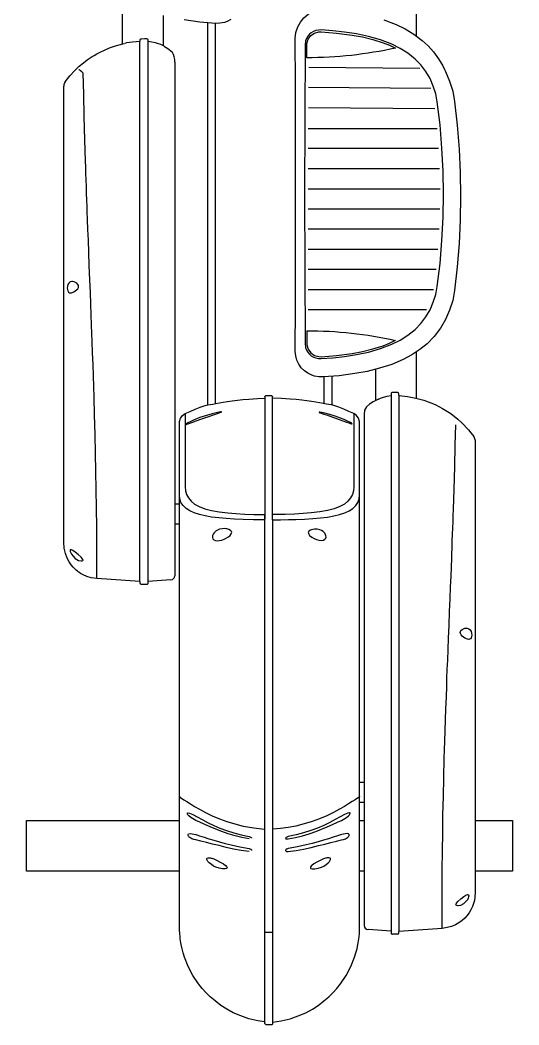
# Model space of a CAD drawing. Header units: millimetres. Extents: x 29224 to 62779, y 35576 to 54938.
# Drawn here: x 56113 to 56731, y 35576 to 36821 of the extents above; entities that cross this region are included whole.
import ezdxf

# ---------------------------------------------------------------- set-up
doc = ezdxf.new("R2010")
doc.units = ezdxf.units.MM
doc.set_wipeout_variables(frame=1)
doc.linetypes.add('IC050MMSOLID', pattern=[0])

# ---------------------------------------------------------------- blocks, each defined once
blk = doc.blocks.new('A$C13C06CBC')
blk.add_wipeout([(1829.5, 197.3), (1829.5, 7.9), (1892.2, 7.9), (1892.2, 197.3), (1965, 197.3), (1985.7, 200), (2008.4, 207.4), (2026.7, 217.4), (2048, 235.5), (2060.9, 252.2), (2069.6, 268.6), (2075.1, 283.4), (2078.3, 298.7), (2078.9, 303.1), (2082, 303.1), (2082, 303.5), (2082.5, 304.6), (2082.7, 310.9), (2081.1, 312.5), (2079.2, 312.2), (2077.2, 325.4), (2071.6, 344.5), (2062.2, 363.4), (2053.1, 376.3), (2040.3, 389.7), (2021.5, 403.7), (1999, 414.1), (1974.8, 419.6), (1937.7, 420.4), (1892.2, 420.4), (1892.2, 426.1), (1959.6, 426.1), (1963, 427.5), (1964.6, 430.8), (1966.6, 459.4), (1968.9, 459.4), (1970.5, 461), (1970.2, 467.4), (1969.3, 468.7), (1966.8, 468.8), (1962.6, 525.7), (1960.6, 534.3), (1954.8, 545.2), (1949.5, 551.4), (1942.1, 557), (1934.3, 560.8), (1928.4, 562.5), (1921.4, 563.4), (1892.2, 563.4), (1892.2, 609.7), (1829.5, 609.7), (1829.5, 563.5), (1358.8, 563.5), (1345.4, 555.1), (1336.7, 547), (1322.1, 528.2), (1311.6, 506.9), (1306.2, 490.6), (1249.4, 489.9), (1238.8, 504), (1208.7, 526.9), (1185.1, 535.7), (1158.2, 539.6), (1100, 544.1), (1041.5, 545), (982.8, 542.3), (926, 535.7), (894.7, 523.3), (873.6, 508.5), (863.1, 497.8), (859.2, 492.7), (857.7, 490.6), (497.6, 490.6), (497.7, 509.5), (496.6, 517.8), (494.7, 521.1), (492.6, 523), (488.6, 524.7), (483.3, 525.1), (435.4, 524.8), (429.1, 523.7), (423.7, 521.3), (420, 518.4), (417.2, 514.9), (417, 549.3), (379.4, 549.3), (378.4, 560.8), (377.5, 571.8), (374.9, 591), (371.6, 604.1), (366.5, 612.7), (361.1, 616.4), (351.5, 617.7), (337.1, 616.4), (305.7, 611), (302.3, 612.6), (298.1, 613.8), (291, 612.8), (127, 582), (120.9, 578.2), (117.1, 569.3), (117.5, 560.3), (120.8, 552.2), (125.7, 547), (130.9, 545), (137.9, 545.8), (290.5, 574.4), (290.3, 499.5), (261.4, 496.5), (230.7, 491.5), (207.8, 486.7), (183.3, 480.3), (177.2, 477.3), (171.5, 472.4), (157.9, 474.1), (130.1, 467.1), (104, 458.3), (73, 442.3), (48, 418.5), (32.6, 386.9), (24.6, 354.8), (20.9, 318.4), (22, 281.3), (26.2, 254.3), (23, 248.6), (16.4, 234.5), (13.5, 221.9), (12.5, 211.7), (6.7, 211.3), (2.8, 208.8), (2, 206.1), (2.8, 203.8), (1.2, 185.8), (0, 152.1), (0.4, 132.7), (1.1, 119.9), (2, 107.8), (2.8, 100.4), (2.1, 98.4), (3.5, 94.6), (7.6, 92.8), (21.9, 92.2), (36.1, 92.3), (47.6, 92.8), (64.8, 94.5), (77.1, 97.9), (86.7, 102.4), (91.5, 105.5), (97.8, 111), (101.1, 114.6), (105.2, 120.5), (151.7, 120.7), (266.7, 120.9), (282.3, 119.3), (290, 118.6), (290, 6.7), (353.2, 6.7), (353.2, 120.7), (367, 120.7), (367, 68.3), (417.2, 68.3), (417.2, 114.3), (429.6, 112.8), (454.2, 93.8), (465.7, 88.1), (484, 81.9), (512.8, 77.7), (521.1, 58), (527.8, 42.8), (537.6, 27.1), (555.3, 9.7), (570.9, 2.2), (585.5, 0), (622.4, 0), (634.9, 0.6), (644.1, 2.5), (650.6, 6.1), (657.7, 14.6), (659.5, 22.3), (658.8, 27.6), (647, 58), (642.6, 66.4), (637.3, 70.6), (632.1, 72.5), (658.6, 73.4), (690.1, 75.4), (713.9, 77.6), (737.5, 80.6), (750.9, 83.8), (762.9, 88.1), (774.6, 93.9), (785.1, 100.8), (792.8, 107.1), (803.3, 118.1), (810, 126.9), (867.3, 126.9), (871, 114.5), (880.7, 93.3), (890.7, 78.5), (903.6, 64.6), (916.8, 54.5), (1484.5, 54.1), (1506.9, 59.4), (1522, 72.9), (1527.9, 85.3), (1530.7, 107), (1533.5, 148.3), (1536.5, 149.2), (1537, 150.2), (1537, 158.2), (1535.7, 158.2), (1533.4, 158.2), (1532, 178.4), (1530.9, 188.5), (1529.8, 190.1), (1524.7, 191.5), (1462.2, 191.5), (1462.2, 197.3), (1828.6, 197.3)])
at = {"linetype": 'Continuous'}
for p, q in [((947.9, 513.5), (946.4, 357)), ((972.6, 516.3), (972.6, 356.9)), ((997.1, 517.9), (997.1, 356.9)), ((1022.3, 519.5), (1022.3, 356.9)), ((1047.3, 520.1), (1047.3, 356.9)), ((1072.3, 519.9), (1072.3, 356.9)), ((1097.1, 519), (1097.1, 356.9)), ((1122.1, 517.4), (1122.1, 356.9)), ((1147, 515), (1147, 356.9)), ((1171.9, 511.8), (1171.9, 356.9)), ((922.7, 508.4), (921.3, 357.2)), ((1197, 503.1), (1197, 356.9)), ((897.8, 495.1), (896.5, 357.5)), ((1968.7, 468.8), (1966.8, 468.8)), ((1967.7, 303.1), (1967.7, 312.5))]:
    blk.add_line(p, q, dxfattribs=at)
at = {"linetype": 'IC050MMSOLID'}
for p, q in [((497.6, 490.6), (857.7, 490.6)), ((1248.9, 490.6), (1306.2, 490.6)), ((1970.2, 467.4), (1970.5, 461)), ((1966.6, 459.4), (1964.6, 430.8)), ((1309, 440.5), (1270.4, 440.5)), ((1326.3, 426.1), (1915.2, 426.1)), ((1781.9, 420.4), (1781.9, 426.1)), ((1807, 426.1), (1807, 420.4)), ((1829.5, 420.4), (1829.5, 426.1)), ((1892.2, 426.1), (1892.2, 420.4)), ((1920.6, 426.1), (1959.6, 426.1)), ((1325.4, 413.2), (1416.1, 413.2)), ((1279.2, 385.8), (1314.8, 385.8)), ((1280, 376), (1312.9, 376)), ((1448.9, 312.5), (1304.5, 312.5)), ((1456.9, 312.5), (1456.9, 312.6)), ((1304.6, 303.1), (1449.1, 303.1)), ((841.8, 241.7), (1312.9, 241.7)), ((841, 231.9), (1314.8, 231.9)), ((1325.4, 204.5), (1416.1, 204.5)), ((890, 191.5), (1526.4, 191.5)), ((1437.1, 191.5), (1437.1, 197.3)), ((1462.2, 197.3), (1462.2, 191.5)), ((1531.4, 186.8), (1533.4, 158.2)), ((832, 177.1), (869.5, 177.1)), ((867.3, 126.9), (810, 126.9)), ((921.1, 54.1), (919.7, 54.1))]:
    blk.add_line(p, q, dxfattribs=at)
for points in [[(1829.5, 563.5), (1829.5, 609.7), (1892.2, 609.7), (1892.2, 563.5)], [(1302.8, 469.3), (1304, 479.9), (1306.1, 490.2), (1308.9, 500), (1314.3, 513.8), (1318.9, 523), (1325.3, 533.4), (1332.3, 542.1), (1336.7, 547), (1345.4, 555.1), (1349.3, 558.2), (1353.6, 561.8), (1358.8, 563.5), (1400, 563.5), (1440.9, 563.5), (1482.5, 563.5), (1525.2, 563.5), (1558.8, 563.5), (1591.2, 563.5), (1624.2, 563.5), (1657.8, 563.5), (1680.5, 563.5), (1703.6, 563.5), (1726.9, 563.5), (1750.4, 563.5), (1772.5, 563.5), (1795, 563.5), (1816.5, 563.5), (1838.2, 563.5), (1859.6, 563.5), (1880.9, 563.5), (1918.8, 563.5), (1923.9, 563.2), (1928.4, 562.5), (1932.5, 561.5), (1936.1, 560.1), (1940.2, 558.2), (1944, 555.9), (1947.4, 553.3), (1950.5, 550.5), (1953.3, 547.4), (1956.3, 543.1), (1958.6, 539.1), (1960.6, 534.3), (1962.2, 528.7), (1963.1, 522.7), (1966.8, 468.8)], [(1591.1, 553.4), (1591.9, 555.8), (1593.4, 557.4), (1595.3, 558.4), (1597.6, 559.1), (1599.8, 559.2), (1601.7, 559), (1603.3, 558.5), (1604.4, 557.6), (1605, 556.3), (1605.1, 555.5)], [(1605.1, 555.5), (1604.9, 554.1), (1603.5, 550.9), (1601, 547.5), (1599.5, 546.3), (1597.7, 545.3), (1596.5, 545.1), (1595.4, 545.3), (1594.2, 545.9), (1592.7, 547.5), (1591.3, 550.7), (1591.1, 552.5)], [(1591.1, 552.5), (1591.1, 553.4)], [(1935.1, 542.3), (1935.1, 542), (1934.9, 540.7), (1934.2, 539.8), (1933.5, 539.7), (1932.7, 539.9), (1931.5, 540.6), (1929.7, 542.2), (1926.6, 545.6), (1923.7, 549.3), (1921.9, 552.1), (1921.2, 553.9), (1921.1, 554.4)], [(1921.2, 554.8), (1921.7, 555.4), (1922.8, 555.6), (1924.2, 555.4), (1925.8, 554.9), (1927.6, 553.9), (1930, 552.1), (1932.6, 549.2), (1934.7, 545.2), (1935.1, 542.3)], [(1914.3, 522.7), (1890.8, 522.8), (1867.5, 523), (1844.6, 523.3), (1822.3, 523.6), (1799.8, 524.1), (1776.6, 524.6), (1752.6, 525.3), (1731.1, 525.9), (1718.2, 526.3), (1704.8, 526.8), (1691, 527.3), (1676.8, 527.8), (1663.1, 528.3), (1653.2, 528.6), (1642.6, 529), (1630.8, 529.5), (1617.7, 530), (1603.4, 530.6), (1587.9, 531.2), (1570.7, 531.9), (1554.7, 532.5), (1540.1, 533.1), (1527, 533.6), (1515.3, 534), (1505, 534.4), (1499.6, 534.6), (1491.5, 534.9), (1483.2, 535.2), (1475.1, 535.5), (1467.1, 535.8), (1459.4, 536.1), (1451.8, 536.4), (1444.3, 536.6), (1419.2, 537.4), (1391.3, 538.2), (1364.5, 538.9), (1339.1, 539.4)], [(1923.4, 522.7), (1919.1, 522.8), (1914.3, 522.7)], [(1963.1, 522.7), (1963, 522.7), (1961.7, 522.7), (1958.6, 522.7), (1953.8, 522.7), (1947.4, 522.7), (1939.4, 522.7), (1931.8, 522.7), (1923.4, 522.7)], [(884.5, 354.9), (868.9, 354.9), (866.9, 355.1), (861.6, 356.7), (857, 360), (853.9, 364.7), (852.4, 370.1), (852.4, 372.6), (853.9, 391.9), (856.4, 411.1), (858.8, 424.1), (862, 436.8), (866, 449.4), (869, 457.3), (872.6, 465)], [(1222.7, 354.9), (1238.3, 354.9), (1240.3, 355.1), (1245.7, 356.7), (1250.2, 360), (1253.4, 364.7), (1254.8, 370.1), (1254.9, 372.6), (1253.4, 391.9), (1250.8, 411.1), (1248.4, 424.1), (1245.2, 436.8), (1241.3, 449.4), (1238.2, 457.3), (1234.6, 465)], [(1307.5, 443.7), (1306.3, 446.3), (1304.9, 450.1), (1303.8, 454.4), (1303, 459.2), (1302.9, 459.4)], [(1915.2, 426.1), (1917.7, 426.1), (1920, 426.1), (1920.6, 426.1)], [(2079.2, 312.7), (2077.7, 323.3), (2075.1, 334.3), (2071.6, 344.5), (2067.6, 353.7), (2063.2, 361.9), (2058.6, 369.1), (2053.1, 376.3), (2048, 382.2), (2043, 387.3), (2037.6, 392.2), (2031.9, 396.8), (2021.5, 403.7), (2010.2, 409.6), (1999, 414.1), (1993.5, 415.8), (1988.3, 417.2), (1983.1, 418.3), (1981, 418.7), (1978.7, 419), (1976.2, 419.4), (1973.5, 419.7), (1969.5, 420.1), (1965, 420.3), (1960.1, 420.4), (1959, 420.4), (1956, 420.4), (1951.7, 420.4), (1946.1, 420.4), (1937.7, 420.4), (1927.9, 420.4), (1916.6, 420.4), (1904.2, 420.4), (1890.5, 420.4), (1875.9, 420.4), (1857.4, 420.4), (1838.3, 420.4), (1818.8, 420.4), (1799.3, 420.4), (1426.6, 420.4), (1336.8, 420.4), (1335.2, 420.3), (1331.2, 419.1), (1330.5, 418.7), (1327.8, 416.6), (1325.4, 413.2), (1322.6, 406.9), (1320, 400.7), (1317.6, 394.5), (1315.4, 388.3), (1315.1, 387.1), (1314.6, 385.1), (1314.1, 382.2), (1313.5, 379.2), (1312.8, 375.4), (1312, 370.9), (1311.2, 366.3), (1310.4, 361), (1309.5, 355.1), (1308.7, 348.7), (1307.9, 341.7), (1307.3, 334.5), (1306.6, 323.7), (1306.2, 312.6)], [(1338.1, 410.9), (1338, 411.1), (1337.8, 410.9), (1337.3, 410.3), (1336.5, 409), (1334.8, 405.6), (1332.8, 401.2), (1331, 396.7), (1328.7, 390.2), (1326.6, 383.7), (1324.9, 377.3), (1324, 373.1), (1323.8, 371.2), (1323.7, 370.8), (1323.8, 370.5), (1323.9, 370.5), (1323.9, 370.5)], [(1323.9, 370.5), (1324, 370.6), (1324.3, 371.2), (1324.9, 372.8), (1326, 376), (1327.1, 379.3), (1329.8, 387.2), (1332.6, 395.2), (1334.7, 400.9), (1335.8, 404), (1336.9, 406.9), (1337.6, 408.9), (1338, 410.4), (1338.1, 410.9)], [(1416.1, 413.2), (1420.9, 412.8), (1425.5, 411.5), (1429.8, 409.2), (1433.8, 406), (1437.4, 401.6), (1440.5, 395.9), (1443.2, 389), (1445.4, 380.7), (1447.1, 371.1), (1448.5, 360.5), (1449.3, 350.4), (1449.9, 339.6), (1450.2, 328.4), (1450.4, 320.6), (1450.5, 312.6)], [(1456.9, 312.6), (1456.9, 322.4), (1456.7, 332.2), (1456.4, 341.6), (1456, 352.3), (1455.4, 362.4), (1454.6, 371.8), (1453.5, 380.6), (1452.2, 388.6), (1450.5, 395.6), (1448.4, 402.2), (1445.9, 407.6), (1443, 412.1), (1439.4, 415.8), (1435.4, 418.4), (1431.1, 419.9), (1426.6, 420.4)], [(1799.3, 420.4), (1799.3, 420.4), (1799.3, 420.4), (1799.5, 420.4), (1800.4, 419.8), (1801.8, 417.9), (1803.7, 414.9), (1806, 411.2), (1808.8, 406.7), (1812, 401.5), (1815.5, 395.7), (1819.6, 388.2), (1823.6, 379.9), (1827.5, 370.7), (1830.8, 361.5), (1833.8, 351.7), (1836.3, 341.3), (1838, 332), (1839.4, 322.4), (1840.3, 312.6)], [(1852.3, 332.1), (1850.6, 340.9), (1848.5, 349.5), (1846, 357.9), (1843.2, 366), (1840.4, 373.4), (1837.5, 380.3), (1834.5, 386.9), (1831.6, 393.1), (1829.4, 397.9), (1825.7, 404.3), (1823.8, 406.7), (1823, 407.4), (1822.3, 407.8), (1821.7, 408.1), (1821.2, 408.3), (1820.7, 408.5), (1820.4, 408.5), (1820.1, 408.3), (1819.9, 407.7), (1820.3, 405.8), (1821.1, 403.7), (1822, 401.8), (1825.1, 396.3), (1828.4, 390.2), (1831.9, 383.4), (1835.5, 375.9), (1838.8, 368.2), (1841.9, 360), (1844.9, 351.1), (1847.4, 341.7), (1849.4, 332.1), (1849.7, 331.1), (1850, 330.3), (1850.4, 329.6), (1850.8, 329.1), (1851.2, 328.8), (1851.4, 328.8)], [(1867.9, 332), (1866.5, 341.7), (1864.8, 351.1), (1862.8, 360.4), (1860.6, 369.3), (1858.6, 377.2), (1856.7, 384.7), (1854.9, 391.7), (1853.5, 398.1), (1852.9, 400.6), (1852, 403.1), (1850.5, 405.5), (1850, 406.2), (1849.3, 406.8), (1848.7, 407.2), (1848.1, 407.4), (1847.5, 407.6), (1847.1, 407.6), (1846.7, 407.5), (1846, 406.8), (1845.6, 404.9), (1845.8, 402.6), (1847, 398.2), (1847.4, 396.8), (1848.5, 393.2), (1850.2, 387.7), (1852, 381.8), (1854, 375.5), (1856, 368.9), (1857.9, 361.8), (1859.8, 354.4), (1862.3, 343.5), (1864.3, 332.1), (1864.5, 331.1), (1864.8, 330.3), (1865.2, 329.6), (1865.7, 329.1), (1866.3, 328.8), (1866.5, 328.8)], [(1472.7, 356.9), (1473.7, 357), (1474.7, 357.4), (1476.2, 358.5), (1478.4, 361.2), (1480.1, 364), (1481.3, 366.9), (1482.1, 370), (1482.4, 373.1), (1482, 375.7), (1480.9, 377.5), (1479.7, 378.4), (1478.4, 378.8), (1477, 378.7), (1475.5, 378.3), (1473.7, 377.2), (1471.6, 375.1), (1470.4, 373.2), (1469.4, 371.1), (1468.6, 367.8), (1468.5, 364.5), (1469.2, 360.4), (1470.1, 358.6), (1471.2, 357.4), (1472.2, 357), (1472.7, 356.9)], [(1851.4, 328.8), (1852, 329.1), (1852.3, 329.9), (1852.4, 331), (1852.3, 332.1)], [(1851.4, 328.8), (1851.4, 328.8)], [(1866.5, 328.8), (1867.2, 329.1), (1867.7, 329.9), (1868, 331), (1867.9, 332)], [(1866.5, 328.8), (1866.5, 328.8)], [(1302.9, 310.9), (1303, 311.4), (1303.2, 311.8), (1303.6, 312.2), (1304.1, 312.4), (1304.5, 312.5)], [(1456.3, 312.5), (1452.1, 312.5), (1448.9, 312.5)], [(1456.9, 312.6), (1453.3, 312.6), (1450.5, 312.6)], [(1303.1, 304.6), (1303.1, 305.6), (1303, 309.6), (1302.9, 310.9)], [(1304.6, 303.1), (1304.1, 303.2), (1303.7, 303.4), (1303.3, 303.8), (1303.1, 304.3), (1303.1, 304.6)], [(2078.9, 303.1), (2077.7, 294.4), (2075.1, 283.4), (2071.6, 273.2), (2067.6, 264), (2063.2, 255.8), (2058.6, 248.6), (2053.1, 241.4), (2048, 235.5), (2043, 230.4), (2037.6, 225.5), (2031.9, 220.9), (2021.5, 214), (2010.2, 208.1), (1999, 203.6), (1993.5, 201.9), (1988.3, 200.5), (1983.1, 199.4), (1981, 199), (1978.7, 198.6), (1976.2, 198.3), (1973.5, 198), (1969.5, 197.6), (1965, 197.3), (1960.1, 197.3), (1959, 197.3), (1956, 197.3), (1951.7, 197.3), (1946.1, 197.3), (1937.7, 197.3), (1927.9, 197.3), (1916.6, 197.3), (1904.2, 197.3), (1890.5, 197.3), (1875.9, 197.3), (1857.4, 197.3), (1838.3, 197.3), (1818.8, 197.3), (1799.3, 197.3), (1426.6, 197.3), (1336.8, 197.3), (1335.2, 197.4), (1331.2, 198.6), (1330.5, 198.9), (1327.8, 201.1), (1325.4, 204.5), (1322.6, 210.7), (1320, 216.9), (1317.6, 223.1), (1315.4, 229.3), (1315.1, 230.6), (1314.6, 232.6), (1314.1, 235.5), (1313.5, 238.5), (1312.8, 242.3), (1312, 246.8), (1311.2, 251.4), (1310.4, 256.6), (1309.5, 262.5), (1308.7, 269), (1307.9, 275.9), (1307.3, 283.2), (1306.6, 294), (1306.3, 303.1)], [(1416.1, 204.5), (1420.9, 204.9), (1425.5, 206.2), (1429.8, 208.4), (1433.8, 211.7), (1437.4, 216.1), (1440.5, 221.8), (1443.2, 228.7), (1445.4, 237), (1447.1, 246.6), (1448.5, 257.2), (1449.3, 267.3), (1449.9, 278.1), (1450.2, 289.3), (1450.5, 302.6)], [(1456.9, 302.6), (1456.8, 289.1), (1456.4, 276), (1456, 265.4), (1455.4, 255.3), (1454.6, 245.9), (1453.5, 237.1), (1452.2, 229.1), (1450.5, 222.1), (1448.4, 215.5), (1445.9, 210), (1443, 205.6), (1439.4, 201.8), (1435.4, 199.2), (1431.1, 197.7), (1426.6, 197.3)], [(1449.1, 303.1), (1452, 303.1), (1456.3, 303.1)], [(1450.5, 302.6), (1451, 302.6), (1453.7, 302.6), (1456.9, 302.6)], [(1799.3, 197.3), (1799.3, 197.3), (1799.3, 197.3), (1799.5, 197.3), (1800.4, 197.9), (1801.8, 199.7), (1803.7, 202.8), (1806, 206.5), (1808.8, 210.9), (1812, 216.1), (1815.5, 222), (1819.6, 229.5), (1823.6, 237.8), (1827.5, 246.9), (1830.8, 256.1), (1833.8, 266), (1836.3, 276.4), (1838.6, 289.3), (1840.1, 302.6)], [(1852.3, 283.5), (1850.6, 274.7), (1848.5, 266.1), (1846, 257.6), (1843.2, 249.6), (1840.4, 242.2), (1837.5, 235.2), (1834.5, 228.6), (1831.6, 222.5), (1829.4, 217.6), (1825.7, 211.3), (1823.8, 208.9), (1823, 208.2), (1822.3, 207.7), (1821.7, 207.4), (1821.2, 207.2), (1820.7, 207.1), (1820.4, 207.1), (1820.1, 207.2), (1819.9, 207.8), (1820.3, 209.7), (1821.1, 211.9), (1822, 213.7), (1825.1, 219.2), (1828.4, 225.3), (1831.9, 232.2), (1835.5, 239.7), (1838.8, 247.3), (1841.9, 255.5), (1844.9, 264.5), (1847.4, 273.8), (1849.4, 283.5), (1849.7, 284.4), (1850, 285.3), (1850.4, 286), (1850.8, 286.5), (1851.2, 286.7), (1851.4, 286.7)], [(1867.9, 283.5), (1866.5, 273.8), (1864.8, 264.4), (1862.8, 255.1), (1860.6, 246.3), (1858.6, 238.3), (1856.7, 230.9), (1854.9, 223.8), (1853.5, 217.5), (1852.9, 215), (1852, 212.5), (1850.5, 210), (1850, 209.4), (1849.3, 208.8), (1848.7, 208.4), (1848.1, 208.1), (1847.5, 208), (1847.1, 207.9), (1846.7, 208), (1846, 208.7), (1845.6, 210.6), (1845.8, 212.9), (1847, 217.4), (1847.4, 218.8), (1848.5, 222.3), (1850.2, 227.8), (1852, 233.7), (1854, 240), (1856, 246.7), (1857.9, 253.8), (1859.8, 261.2), (1862.3, 272.1), (1864.3, 283.5), (1864.5, 284.4), (1864.8, 285.3), (1865.2, 286), (1865.7, 286.5), (1866.3, 286.7), (1866.5, 286.7)], [(837.2, 261.1), (839.6, 256.2), (840.7, 253), (841.7, 247.5), (841.9, 242.2), (840.3, 222.7), (837.7, 203.3)], [(1478.9, 238.2), (1480.5, 238.8), (1481.6, 239.8), (1482.7, 242.1), (1483, 244.2), (1482.8, 246.4), (1482.1, 249.9), (1480.7, 253.5), (1478, 258.2), (1476.5, 260.1), (1474.5, 261.5), (1473.4, 261.9), (1472.2, 262), (1471.3, 261.6), (1470.2, 260.7), (1468.8, 258.5), (1468.1, 255.9), (1467.9, 253.2), (1468, 250.1), (1468.7, 247.1), (1470.7, 242.9), (1472.9, 240.4), (1474.9, 239), (1476.6, 238.3), (1478.4, 238.2), (1478.9, 238.2)], [(1323.3, 249.4), (1323.3, 249.5), (1323.2, 249.4), (1323.2, 249.1), (1323.2, 248.1), (1323.5, 246.4), (1323.9, 244.6), (1325.5, 237.7), (1327.6, 230.6), (1330.3, 222.7), (1333.4, 214.9), (1335, 211.5), (1336.9, 207.7), (1337.6, 206.5), (1338.2, 205.6), (1338.5, 205.3), (1338.6, 205.4), (1338.7, 205.5)], [(1338.7, 205.5), (1338.5, 206.3), (1338, 208.1), (1337.2, 210.2), (1336.4, 212.5), (1334.3, 218.1), (1332.2, 223.9), (1329.2, 232.4), (1326.4, 240.9), (1324.8, 245.6), (1324.2, 247.3), (1323.7, 248.8), (1323.5, 249.2), (1323.3, 249.4)], [(870.4, 178.6), (873.1, 183), (877.3, 188.3)], [(1892.2, 197.3), (1892.2, 7.9), (1829.5, 7.9), (1829.5, 197.3)], [(869, 176.1), (868.2, 174.3), (867.1, 171.2), (866, 167.5), (865.1, 163.2), (864.5, 158.3), (864.4, 158.2)], [(870.5, 178.8), (870.3, 178.4), (869.3, 176.7), (869, 176.1)], [(864.4, 148.3), (864.7, 143.7), (865.2, 139.3), (865.7, 135.4), (866.2, 131.8), (866.7, 129.5)], [(1533.5, 148.3), (1529.8, 94.9), (1528.8, 88.1), (1527.1, 82.5), (1525.1, 78.1), (1523.3, 74.9), (1522, 72.9), (1521.3, 72), (1520.6, 71), (1519.4, 69.5), (1517.8, 67.7), (1515.6, 65.6), (1512.8, 63.2), (1509.2, 60.7), (1504.6, 58.2), (1498.9, 56.1), (1492.1, 54.6), (1484.5, 54.1), (1451.8, 54.1), (1430.4, 54.1), (1408.9, 54.1), (1387.1, 54.1), (1365.5, 54.1), (1342.8, 54.1), (1320.5, 54.1), (1296.8, 54.1), (1273.3, 54.1), (1250, 54.1), (1226.9, 54.1), (1192.8, 54.1), (1159.3, 54.1), (1126.4, 54.1), (1092.1, 54.1), (1048.5, 54.1), (1005.7, 54.1), (963.7, 54.1), (921.1, 54.1)], [(914.2, 55.8), (906.8, 61.6), (900.3, 67.6), (895, 73.3), (890.7, 78.5), (887.3, 83), (884.8, 86.6), (883.1, 89.3), (881.6, 91.7), (879.8, 94.9), (877.6, 99.1), (875, 104.3), (872.4, 110.7), (869.7, 118.3), (867.2, 127), (866.7, 129.4)], [(1489.6, 94.9), (1466, 94.8), (1442.7, 94.6), (1419.6, 94.3), (1397.2, 93.9), (1374.6, 93.5), (1351.1, 92.9), (1326.8, 92.3), (1305.1, 91.6), (1292, 91.2), (1278.5, 90.8), (1264.5, 90.3), (1250, 89.8), (1236.1, 89.3), (1226.1, 88.9), (1215.3, 88.5), (1203.2, 88.1), (1189.9, 87.6), (1175.4, 87), (1159.5, 86.4), (1141.9, 85.7), (1125.6, 85.1), (1110.7, 84.5), (1097.2, 84), (1085.2, 83.5), (1074.6, 83.1), (1069.1, 82.9), (1060.8, 82.6), (1052.3, 82.3), (1043.9, 82), (1035.7, 81.7), (1027.7, 81.5), (1019.9, 81.2), (1012.3, 81), (986.3, 80.1), (957.5, 79.3), (929.8, 78.7), (903.5, 78.1)], [(1498.3, 94.9), (1494.4, 94.8), (1489.6, 94.9)], [(1529.8, 94.9), (1529.6, 94.9), (1527.9, 94.9), (1524.5, 94.9), (1519.4, 94.9), (1512.6, 94.9), (1505.9, 94.9), (1498.3, 94.9)], [(903.5, 78.1), (901.8, 76.3), (900.6, 74.7), (899.7, 73.4), (899.4, 72.5)], [(1507.9, 75.9), (1507.8, 76.8), (1507.3, 77.7), (1506.7, 77.9), (1506, 77.7), (1504.9, 77), (1503.1, 75.4), (1500.1, 71.9), (1497.1, 68.2), (1495.1, 65.4), (1494.1, 63.7), (1494, 62.7)], [(1494, 62.7), (1494.3, 62.1), (1495.2, 61.9), (1496.4, 62.1), (1498, 62.7), (1499.7, 63.6), (1502.2, 65.5), (1504.9, 68.3), (1507.2, 72.4), (1507.9, 75.6), (1507.9, 75.9)], [(1161.8, 64.8), (1161.7, 64.3)], [(1161.7, 64.3), (1161.7, 64.1)], [(1161.7, 64.1), (1162.3, 61.8), (1163.6, 60.2), (1165.3, 59.1), (1167.6, 58.5), (1169.8, 58.4), (1171.8, 58.6), (1173.5, 59.1), (1174.8, 60), (1175.6, 61.2), (1175.8, 62.7)], [(1175.8, 62.7), (1175.7, 63.5), (1174.6, 66.7), (1172.2, 70), (1170.8, 71.3), (1169, 72.2), (1167.9, 72.4), (1166.7, 72.3), (1165.4, 71.6), (1163.8, 70.1), (1162.2, 66.9), (1161.8, 64.8)]]:
    blk.add_lwpolyline(points, dxfattribs=at)
at = {"linetype": 'Continuous'}
blk.add_lwpolyline([(837.5, 450.3), (843.4, 465.6), (848.8, 476.7), (855.3, 487.5), (863.1, 497.8), (869.8, 505.1), (877.4, 511.9), (885.8, 518), (894.7, 523.3), (898.9, 525.5), (901.7, 526.9), (913.6, 531.9), (926, 535.7), (938.7, 538), (938.7, 538), (938.7, 538), (968.1, 541.2), (997.6, 543.5), (1026.9, 544.8), (1056.2, 545.3), (1085.4, 544.8), (1114.6, 543.5), (1143.7, 541.2), (1172.7, 538), (1172.7, 538), (1172.7, 538), (1185.1, 535.7), (1197.2, 531.9), (1208.7, 526.9), (1219.6, 520.6), (1229.7, 512.9), (1238.8, 504), (1246.1, 494.9), (1252.6, 485), (1258.2, 474.5), (1264.4, 460.1), (1269.2, 445.1), (1273.1, 429.8), (1275.9, 414.3), (1278.5, 394.9), (1280, 375.4), (1279.9, 370), (1278.9, 364.6), (1277.8, 361.4), (1275.5, 356.4), (1272.3, 352), (1268.5, 348.2), (1264.1, 345), (1259.2, 342.7), (1254, 341.3), (1248.3, 340.8), (1229.6, 340.8), (1210.8, 340.9), (1172.9, 341), (1143.5, 341.1), (1114.1, 341.1), (1055.2, 341.2), (996.2, 341.1), (966.7, 341.1), (937.1, 341), (898.7, 340.9), (879.5, 340.8), (860.3, 340.8, -0.413395), (824.6, 376.9)], format="xyb", dxfattribs=at)
at = {"linetype": 'IC050MMSOLID'}
for points in [[(1238.6, 352.8), (1243.6, 353.5), (1246.6, 354.6), (1249.3, 356.2), (1251.7, 358.2), (1253.7, 360.6), (1255.3, 363.4), (1256.5, 366.3), (1257.1, 369.4), (1257.2, 372.6), (1256.1, 387.1), (1254.6, 401.6), (1252.2, 416.6), (1249.1, 431.5), (1244.9, 446.1), (1239.4, 460.2), (1234.3, 470.5), (1228.2, 480.3), (1221.1, 489.3), (1213.8, 496.4), (1205.6, 502.5), (1196.8, 507.6), (1187.5, 511.6), (1177.8, 514.7), (1167.9, 516.6), (1139.4, 520), (1110.8, 522.3), (1082.2, 523.8), (1053.6, 524.2), (1025, 523.8), (996.5, 522.3), (967.8, 520), (939.3, 516.6), (929.4, 514.7), (919.7, 511.6), (910.4, 507.6), (901.6, 502.5), (893.5, 496.4), (886.2, 489.3), (879, 480.3), (872.9, 470.5), (867.8, 460.2), (862.4, 446.1), (858.2, 431.5), (855, 416.6), (852.7, 401.6), (851.1, 387.1), (850.1, 372.6), (850.2, 369.4), (850.8, 366.3), (851.9, 363.4), (853.5, 360.6), (855.5, 358.2), (857.9, 356.2), (860.7, 354.6), (863.6, 353.5), (868.6, 352.8), (1053.6, 352.2)], [(1885.2, 361.3), (1885.4, 361), (1886.4, 360.1), (1887.3, 359.5), (1888, 359.4), (1888.5, 359.6), (1889, 360.2), (1889.5, 361.7), (1889.5, 365.1), (1888.7, 369.1), (1887.3, 373.3), (1885.9, 376.1), (1884.2, 378.8), (1882, 381.5), (1880.1, 383.2), (1878.7, 384), (1877.6, 384.3), (1876.6, 384.2), (1876, 383.8), (1875.6, 382.6), (1875.7, 380.3), (1876.1, 378.8), (1876.3, 378.1), (1877.1, 375.7), (1878.9, 371.7), (1880.9, 367.6), (1883.3, 363.7)], [(1885.2, 254.3), (1885.4, 254.6), (1886.4, 255.4), (1887.3, 256.1), (1888, 256.2), (1888.5, 256), (1889, 255.4), (1889.5, 253.9), (1889.5, 250.5), (1888.7, 246.4), (1887.3, 242.3), (1885.9, 239.5), (1884.2, 236.8), (1882, 234.1), (1880.1, 232.4), (1878.7, 231.6), (1877.6, 231.3), (1876.6, 231.3), (1876, 231.8), (1875.6, 232.9), (1875.7, 235.2), (1876.1, 236.7), (1876.3, 237.5), (1877.1, 239.9), (1878.9, 243.9), (1880.9, 247.9), (1883.3, 251.8)]]:
    blk.add_lwpolyline(points, close=True, dxfattribs=at)
for points in [[(1966.8, 469.3), (1302.8, 469.3), (1302.7, 468.8), (1300.9, 468.8, 0.404026), (1299.4, 467.4), (1299.1, 461, 0.424475), (1300.6, 459.4), (1968.9, 459.4)], [(1456.3, 312.5), (2081.1, 312.5, -0.424475), (2082.7, 310.9), (2082.6, 307.7), (2082.5, 304.6, -0.404026), (2080.9, 303.1), (1456.3, 303.1)]]:
    blk.add_lwpolyline(points, format="xyb", dxfattribs=at)
at = {"linetype": 'Continuous'}
blk.add_lwpolyline([(1307.5, 443.7), (1310.9, 437.1), (1313.7, 432.7), (1317, 428.9), (1321.2, 426.6), (1326.3, 426.1)], dxfattribs=at)
at = {"linetype": 'IC050MMSOLID'}
blk.add_lwpolyline([(862.3, 148.7, -0.44189), (861, 150.2), (860.8, 154.1), (860.8, 156.1), (860.8, 156.6), (860.8, 157), (861, 157.4), (861.3, 157.8), (861.8, 158.1), (862.3, 158.2), (1535.7, 158.2, -0.424475), (1537.2, 156.6), (1537, 150.2, -0.404026), (1535.5, 148.8), (1533.6, 148.8), (1533.5, 148.3), (864.4, 148.3), (864.3, 148.7)], format="xyb", close=True, dxfattribs=at)
for centre, radius, start, end in [((1968.7, 467.3), 1.5, 2, 90), ((1968.9, 460.9), 1.5, 270, 2), ((1959.6, 431.1), 5.01, 270, 356), ((1526.4, 186.4), 5.01, 4, 90), ((919.7, 63.5), 9.4, 234.6279, 270)]:
    blk.add_arc(centre, radius, start, end, dxfattribs=at)
at = {"linetype": 'Continuous'}
blk.add_arc((888.5, 170.4), 21.1, 85.772, 121.8288, dxfattribs=at)
at = {"linetype": 'IC050MMSOLID', "extrusion": (0, 0, -1)}
for centre, start_param, end_param in [((386.2, 355.9), 1.351572, 1.572796), ((1721, 355.9), 4.710389, 4.931613)]:
    blk.add_ellipse(centre, major_axis=(0, 501.5), ratio=0.993614, start_param=start_param, end_param=end_param, dxfattribs=at)

msp = doc.modelspace()

# ---------------------------------------------------------------- block references
at = {"rotation": 270}
msp.add_blockref('A$C13C06CBC', (56113.1, 37659.2), dxfattribs=at)

doc.saveas('drawing.dxf')
